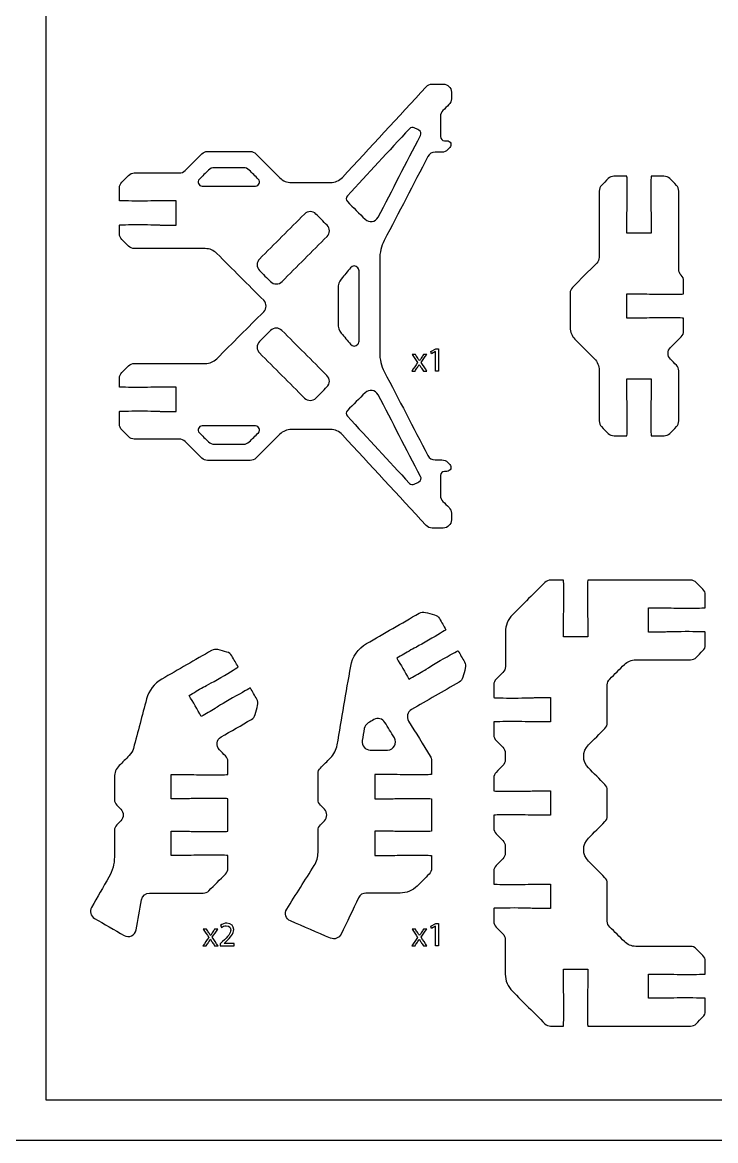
# Model space of a CAD drawing. Extents: x 0 to 395, y 205 to 450.
# Drawn here: x 122.6 to 208.2, y 205 to 342.9 of the extents above; entities that cross this region are included whole.
import ezdxf

# ---------------------------------------------------------------- set-up
doc = ezdxf.new("R2010")
doc.units = 0
doc.header["$MEASUREMENT"] = 0
doc.layers.add('DEFAULT', color=18, linetype='CONTINUOUS')

msp = doc.modelspace()

# ---------------------------------------------------------------- linework, layer by layer
at = {"layer": 'DEFAULT', "color": 18}
for points in [[(395, 205), (0, 205), (0, 450), (395, 450)], [(272.24, 210), (125.56, 210), (125.56, 445), (272.24, 445)], [(173.6, 302.3), (173.59, 302.3), (173.11, 302.05), (173.04, 302.33), (173.64, 302.65), (173.96, 302.65), (173.96, 299.9), (173.6, 299.9)], [(173.6, 231.43), (173.59, 231.43), (173.11, 231.17), (173.04, 231.45), (173.64, 231.77), (173.96, 231.77), (173.96, 229.02), (173.6, 229.02)]]:
    msp.add_lwpolyline(points, close=True, dxfattribs=at)
at = {"layer": 'DEFAULT', "color": 1}
for points, knots in [([(175.37, 288.39), (175.28, 288.48), (175.19, 288.57), (175.1, 288.66), (174.91, 288.85), (174.66, 288.95), (174.4, 288.95), (174.12, 288.95), (173.84, 288.95), (173.56, 288.95), (173.18, 288.95), (172.84, 289.16), (172.67, 289.49), (170.87, 292.94), (169.08, 296.4), (167.28, 299.85), (166.91, 300.56), (166.72, 301.36), (166.72, 302.16), (166.72, 306.01), (166.72, 309.85), (166.72, 313.7), (166.72, 314.5), (166.91, 315.29), (167.28, 316.01), (169.08, 319.46), (170.87, 322.91), (172.67, 326.37), (172.84, 326.7), (173.18, 326.9), (173.56, 326.9), (173.84, 326.9), (174.12, 326.9), (174.4, 326.9), (174.66, 326.9), (174.91, 327.01), (175.1, 327.2), (175.19, 327.29), (175.28, 327.38), (175.37, 327.47), (175.69, 327.78), (175.46, 328.32), (175.02, 328.32), (174.92, 328.32), (174.82, 328.32), (174.72, 328.32), (174.45, 328.32), (174.22, 328.54), (174.22, 328.82), (174.22, 329.65), (174.22, 330.49), (174.22, 331.32), (174.22, 331.59), (174.33, 331.84), (174.52, 332.03), (174.77, 332.28), (175.02, 332.53), (175.26, 332.77), (175.45, 332.96), (175.56, 333.22), (175.56, 333.48), (175.56, 333.76), (175.56, 334.03), (175.56, 334.31), (175.56, 334.86), (175.11, 335.3), (174.56, 335.3), (174.1, 335.3), (173.65, 335.3), (173.19, 335.3), (172.91, 335.3), (172.65, 335.19), (172.46, 334.98), (169.01, 331.25), (165.56, 327.52), (162.12, 323.79), (161.74, 323.38), (161.21, 323.15), (160.65, 323.15), (159.04, 323.15), (157.43, 323.15), (155.82, 323.15), (155.28, 323.15), (154.78, 323.36), (154.4, 323.74), (153.42, 324.72), (152.43, 325.71), (151.45, 326.69), (151.26, 326.88), (151.01, 326.99), (150.74, 326.99), (148.99, 326.99), (147.24, 326.99), (145.48, 326.99), (145.22, 326.99), (144.97, 326.88), (144.78, 326.69), (144.09, 326.01), (143.4, 325.32), (142.71, 324.63), (142.52, 324.44), (142.27, 324.34), (142, 324.34), (140.15, 324.34), (138.3, 324.34), (136.45, 324.34), (136.18, 324.34), (135.93, 324.23), (135.74, 324.04), (135.47, 323.76), (135.19, 323.48), (134.91, 323.2), (134.73, 323.02), (134.62, 322.77), (134.62, 322.51), (134.62, 321.98), (134.62, 321.45), (134.62, 320.92), (134.62, 320.9), (135.74, 320.87), (137.13, 320.87), (138.51, 320.87), (139.5, 320.92), (139.63, 320.92), (140.29, 320.92), (140.96, 320.92), (141.62, 320.92), (141.62, 319.92), (141.62, 318.92), (141.62, 317.92), (140.96, 317.92), (140.29, 317.92), (139.63, 317.92), (139.5, 317.92), (138.51, 317.97), (137.13, 317.97), (135.74, 317.97), (134.62, 317.95), (134.62, 317.92), (134.62, 317.56), (134.62, 317.2), (134.62, 316.84), (134.62, 316.57), (134.73, 316.32), (134.92, 316.13), (135.19, 315.85), (135.47, 315.58), (135.74, 315.31), (135.93, 315.11), (136.18, 315.01), (136.45, 315.01), (139.37, 315.01), (142.29, 315.01), (145.21, 315.01), (145.74, 315.01), (146.24, 314.8), (146.62, 314.42), (148.55, 312.49), (150.48, 310.56), (152.41, 308.63), (152.8, 308.24), (152.8, 307.61), (152.41, 307.22), (150.48, 305.29), (148.55, 303.36), (146.62, 301.43), (146.24, 301.05), (145.74, 300.84), (145.2, 300.84), (142.29, 300.84), (139.37, 300.85), (136.45, 300.85), (136.19, 300.85), (135.93, 300.74), (135.74, 300.56), (135.47, 300.28), (135.19, 300), (134.92, 299.73), (134.73, 299.54), (134.62, 299.29), (134.62, 299.02), (134.62, 298.66), (134.62, 298.3), (134.62, 297.94), (134.62, 297.91), (135.74, 297.89), (137.13, 297.89), (138.51, 297.89), (139.5, 297.94), (139.63, 297.94), (140.29, 297.94), (140.96, 297.94), (141.62, 297.94), (141.62, 296.94), (141.62, 295.94), (141.62, 294.94), (140.96, 294.94), (140.29, 294.94), (139.63, 294.94), (139.5, 294.94), (138.51, 294.99), (137.13, 294.99), (135.74, 294.99), (134.62, 294.96), (134.62, 294.94), (134.62, 294.41), (134.62, 293.88), (134.62, 293.35), (134.62, 293.09), (134.73, 292.84), (134.92, 292.65), (135.19, 292.37), (135.47, 292.09), (135.74, 291.82), (135.93, 291.63), (136.18, 291.52), (136.45, 291.52), (138.3, 291.52), (140.15, 291.52), (142, 291.52), (142.27, 291.52), (142.52, 291.42), (142.71, 291.23), (143.4, 290.54), (144.09, 289.86), (144.78, 289.17), (144.96, 288.98), (145.22, 288.88), (145.48, 288.88), (147.24, 288.88), (148.99, 288.88), (150.74, 288.88), (151.01, 288.88), (151.26, 288.98), (151.45, 289.17), (152.43, 290.15), (153.42, 291.14), (154.4, 292.12), (154.78, 292.49), (155.28, 292.71), (155.82, 292.71), (157.43, 292.71), (159.04, 292.71), (160.65, 292.71), (161.21, 292.71), (161.74, 292.47), (162.12, 292.06), (165.56, 288.33), (169.01, 284.6), (172.46, 280.87), (172.65, 280.67), (172.91, 280.55), (173.19, 280.55), (173.65, 280.55), (174.1, 280.55), (174.56, 280.55), (175.11, 280.55), (175.56, 281), (175.56, 281.55), (175.56, 281.83), (175.56, 282.1), (175.56, 282.38), (175.56, 282.64), (175.45, 282.89), (175.27, 283.08), (175.02, 283.33), (174.77, 283.58), (174.52, 283.83), (174.33, 284.02), (174.22, 284.27), (174.22, 284.54), (174.22, 285.37), (174.22, 286.2), (174.22, 287.04), (174.22, 287.31), (174.45, 287.54), (174.72, 287.54), (174.82, 287.54), (174.92, 287.54), (175.02, 287.54), (175.46, 287.54), (175.69, 288.08), (175.37, 288.39)], [0, 0, 0, 0, 1.07551, 1.07551, 1.07551, 2.07551, 2.07551, 2.07551, 4.45051, 4.45051, 4.45051, 5.45051, 5.45051, 5.45051, 38.544868, 38.544868, 38.544868, 39.544868, 39.544868, 39.544868, 72.254868, 72.254868, 72.254868, 73.254868, 73.254868, 73.254868, 106.349225, 106.349225, 106.349225, 107.349225, 107.349225, 107.349225, 109.724225, 109.724225, 109.724225, 110.724225, 110.724225, 110.724225, 111.799735, 111.799735, 111.799735, 112.799735, 112.799735, 112.799735, 113.630735, 113.630735, 113.630735, 114.630735, 114.630735, 114.630735, 121.719735, 121.719735, 121.719735, 122.719735, 122.719735, 122.719735, 125.717868, 125.717868, 125.717868, 126.717868, 126.717868, 126.717868, 129.053868, 129.053868, 129.053868, 130.053868, 130.053868, 130.053868, 133.923868, 133.923868, 133.923868, 134.923868, 134.923868, 134.923868, 178.119016, 178.119016, 178.119016, 179.119016, 179.119016, 179.119016, 192.819016, 192.819016, 192.819016, 193.819016, 193.819016, 193.819016, 205.663056, 205.663056, 205.663056, 206.663056, 206.663056, 206.663056, 221.563056, 221.563056, 221.563056, 222.563056, 222.563056, 222.563056, 230.844694, 230.844694, 230.844694, 231.844694, 231.844694, 231.844694, 247.574694, 247.574694, 247.574694, 248.574694, 248.574694, 248.574694, 251.924292, 251.924292, 251.924292, 252.924292, 252.924292, 252.924292, 257.424292, 257.424292, 257.424292, 258.424292, 258.424292, 258.424292, 259.424292, 259.424292, 259.424292, 265.084292, 265.084292, 265.084292, 273.584292, 273.584292, 273.584292, 279.244292, 279.244292, 279.244292, 280.244292, 280.244292, 280.244292, 281.244292, 281.244292, 281.244292, 284.324292, 284.324292, 284.324292, 285.324292, 285.324292, 285.324292, 288.626488, 288.626488, 288.626488, 289.626488, 289.626488, 289.626488, 314.45649, 314.45649, 314.45649, 315.45649, 315.45649, 315.45649, 338.677877, 338.677877, 338.677877, 339.677877, 339.677877, 339.677877, 362.892193, 362.892193, 362.892193, 363.892193, 363.892193, 363.892193, 388.702202, 388.702202, 388.702202, 389.702202, 389.702202, 389.702202, 393.015704, 393.015704, 393.015704, 394.015704, 394.015704, 394.015704, 397.095704, 397.095704, 397.095704, 398.095704, 398.095704, 398.095704, 399.095704, 399.095704, 399.095704, 404.755704, 404.755704, 404.755704, 413.255704, 413.255704, 413.255704, 418.915704, 418.915704, 418.915704, 419.915704, 419.915704, 419.915704, 420.915704, 420.915704, 420.915704, 425.415704, 425.415704, 425.415704, 426.415704, 426.415704, 426.415704, 429.739136, 429.739136, 429.739136, 430.739136, 430.739136, 430.739136, 446.479136, 446.479136, 446.479136, 447.479136, 447.479136, 447.479136, 455.766439, 455.766439, 455.766439, 456.766439, 456.766439, 456.766439, 471.676439, 471.676439, 471.676439, 472.676439, 472.676439, 472.676439, 484.51765, 484.51765, 484.51765, 485.51765, 485.51765, 485.51765, 499.21765, 499.21765, 499.21765, 500.21765, 500.21765, 500.21765, 543.412797, 543.412797, 543.412797, 544.412797, 544.412797, 544.412797, 548.272797, 548.272797, 548.272797, 549.272797, 549.272797, 549.272797, 551.612797, 551.612797, 551.612797, 552.612797, 552.612797, 552.612797, 555.615173, 555.615173, 555.615173, 556.615173, 556.615173, 556.615173, 563.704173, 563.704173, 563.704173, 564.704173, 564.704173, 564.704173, 565.535173, 565.535173, 565.535173, 566.535173, 566.535173, 566.535173, 566.535173]), ([(162.73, 321.5), (165.28, 324.27), (167.84, 327.04), (170.4, 329.8), (170.55, 329.97), (170.79, 330.01), (170.99, 329.91), (171.18, 329.81), (171.36, 329.72), (171.55, 329.62), (171.79, 329.49), (171.88, 329.19), (171.76, 328.95), (170.01, 325.59), (168.27, 322.23), (166.52, 318.87), (166.21, 318.27), (165.4, 318.15), (164.92, 318.62), (164.2, 319.35), (163.47, 320.08), (162.74, 320.81), (162.55, 321), (162.54, 321.31), (162.73, 321.5)], [1, 1, 1, 1, 33.035738, 33.035738, 33.035738, 34.035738, 34.035738, 34.035738, 35.802373, 35.802373, 35.802373, 36.802373, 36.802373, 36.802373, 69.001246, 69.001246, 69.001246, 70.001246, 70.001246, 70.001246, 78.776444, 78.776444, 78.776444, 79.776444, 79.776444, 79.776444, 79.776444]), ([(144.83, 322.71), (144.39, 322.71), (144.16, 323.25), (144.48, 323.57), (144.85, 323.94), (145.23, 324.32), (145.6, 324.69), (145.79, 324.88), (146.05, 324.99), (146.31, 324.99), (147.51, 324.99), (148.71, 324.99), (149.91, 324.99), (150.18, 324.99), (150.43, 324.88), (150.62, 324.69), (151, 324.32), (151.37, 323.94), (151.74, 323.57), (152.06, 323.25), (151.84, 322.71), (151.39, 322.71), (149.21, 322.71), (147.02, 322.71), (144.83, 322.71)], [18.59, 18.59, 18.59, 18.59, 19.59, 19.59, 19.59, 24.101341, 24.101341, 24.101341, 25.101341, 25.101341, 25.101341, 35.311341, 35.311341, 35.311341, 36.311341, 36.311341, 36.311341, 40.815617, 40.815617, 40.815617, 41.815617, 41.815617, 41.815617, 60.405617, 60.405617, 60.405617, 60.405617]), ([(203.92, 311.72), (204.11, 311.53), (204.21, 311.28), (204.21, 311.01), (204.21, 310.48), (204.21, 309.96), (204.21, 309.43), (204.21, 309.4), (203.09, 309.38), (201.71, 309.38), (200.33, 309.38), (199.34, 309.43), (199.21, 309.43), (198.54, 309.43), (197.88, 309.43), (197.21, 309.43), (197.21, 308.43), (197.21, 307.43), (197.21, 306.43), (197.88, 306.43), (198.54, 306.43), (199.21, 306.43), (199.34, 306.43), (200.33, 306.48), (201.71, 306.48), (203.09, 306.48), (204.21, 306.45), (204.21, 306.43), (204.21, 305.9), (204.21, 305.37), (204.21, 304.84), (204.21, 304.58), (204.11, 304.32), (203.92, 304.14), (203.47, 303.69), (203.03, 303.24), (202.58, 302.8), (202.19, 302.41), (202.19, 301.77), (202.58, 301.38), (202.83, 301.13), (203.08, 300.88), (203.33, 300.63), (203.52, 300.45), (203.62, 300.19), (203.62, 299.93), (203.62, 297.87), (203.62, 295.81), (203.62, 293.76), (203.62, 293.49), (203.52, 293.24), (203.33, 293.05), (203.05, 292.77), (202.78, 292.5), (202.5, 292.22), (202.32, 292.03), (202.06, 291.93), (201.8, 291.93), (201.27, 291.93), (200.74, 291.93), (200.21, 291.93), (200.18, 291.93), (200.16, 293.04), (200.16, 294.43), (200.16, 295.81), (200.21, 296.8), (200.21, 296.93), (200.21, 297.6), (200.21, 298.26), (200.21, 298.93), (199.21, 298.93), (198.21, 298.93), (197.21, 298.93), (197.21, 298.26), (197.21, 297.6), (197.21, 296.93), (197.21, 296.8), (197.26, 295.81), (197.26, 294.43), (197.26, 293.04), (197.24, 291.93), (197.21, 291.93), (196.68, 291.93), (196.15, 291.93), (195.63, 291.93), (195.36, 291.93), (195.11, 292.03), (194.92, 292.22), (194.64, 292.5), (194.37, 292.77), (194.09, 293.05), (193.9, 293.24), (193.8, 293.49), (193.8, 293.76), (193.8, 295.84), (193.8, 297.93), (193.8, 300.01), (193.8, 300.54), (193.59, 301.05), (193.21, 301.42), (192.41, 302.23), (191.6, 303.04), (190.79, 303.84), (190.42, 304.22), (190.21, 304.73), (190.21, 305.26), (190.21, 306.68), (190.21, 308.1), (190.21, 309.51), (190.21, 309.78), (190.31, 310.03), (190.5, 310.22), (191.5, 311.22), (192.5, 312.22), (193.5, 313.22), (193.69, 313.41), (193.79, 313.66), (193.79, 313.93), (193.79, 316.65), (193.8, 319.38), (193.8, 322.1), (193.8, 322.37), (193.9, 322.62), (194.09, 322.81), (194.36, 323.08), (194.64, 323.36), (194.92, 323.64), (195.1, 323.83), (195.36, 323.93), (195.62, 323.93), (196.15, 323.93), (196.68, 323.93), (197.21, 323.93), (197.24, 323.93), (197.26, 322.81), (197.26, 321.43), (197.26, 320.05), (197.21, 319.06), (197.21, 318.93), (197.21, 318.26), (197.21, 317.59), (197.21, 316.93), (198.21, 316.93), (199.21, 316.93), (200.21, 316.93), (200.21, 317.59), (200.21, 318.26), (200.21, 318.93), (200.21, 319.06), (200.16, 320.05), (200.16, 321.43), (200.16, 322.81), (200.18, 323.93), (200.21, 323.93), (200.74, 323.93), (201.26, 323.93), (201.79, 323.93), (202.06, 323.93), (202.31, 323.83), (202.5, 323.64), (202.78, 323.36), (203.05, 323.09), (203.33, 322.81), (203.52, 322.62), (203.62, 322.37), (203.62, 322.1), (203.62, 318.88), (203.62, 315.66), (203.62, 312.43), (203.62, 312.17), (203.73, 311.91), (203.92, 311.72)], [1, 1, 1, 1, 2, 2, 2, 6.489, 6.489, 6.489, 7.489, 7.489, 7.489, 8.489, 8.489, 8.489, 14.149, 14.149, 14.149, 22.649, 22.649, 22.649, 28.309, 28.309, 28.309, 29.309, 29.309, 29.309, 30.309, 30.309, 30.309, 34.805, 34.805, 34.805, 35.805, 35.805, 35.805, 41.172648, 41.172648, 41.172648, 42.172648, 42.172648, 42.172648, 45.179266, 45.179266, 45.179266, 46.179266, 46.179266, 46.179266, 63.672266, 63.672266, 63.672266, 64.672266, 64.672266, 64.672266, 67.987891, 67.987891, 67.987891, 68.987891, 68.987891, 68.987891, 73.481891, 73.481891, 73.481891, 74.481891, 74.481891, 74.481891, 75.481891, 75.481891, 75.481891, 81.151891, 81.151891, 81.151891, 89.651891, 89.651891, 89.651891, 95.321891, 95.321891, 95.321891, 96.321891, 96.321891, 96.321891, 97.321891, 97.321891, 97.321891, 101.817891, 101.817891, 101.817891, 102.817891, 102.817891, 102.817891, 106.139879, 106.139879, 106.139879, 107.139879, 107.139879, 107.139879, 124.869879, 124.869879, 124.869879, 125.869879, 125.869879, 125.869879, 135.566435, 135.566435, 135.566435, 136.566435, 136.566435, 136.566435, 148.635435, 148.635435, 148.635435, 149.635435, 149.635435, 149.635435, 161.654837, 161.654837, 161.654837, 162.654837, 162.654837, 162.654837, 185.829838, 185.829838, 185.829838, 186.829838, 186.829838, 186.829838, 190.146172, 190.146172, 190.146172, 191.146172, 191.146172, 191.146172, 195.640172, 195.640172, 195.640172, 196.640172, 196.640172, 196.640172, 197.640172, 197.640172, 197.640172, 203.310172, 203.310172, 203.310172, 211.810172, 211.810172, 211.810172, 217.480172, 217.480172, 217.480172, 218.480172, 218.480172, 218.480172, 219.480172, 219.480172, 219.480172, 223.976172, 223.976172, 223.976172, 224.976172, 224.976172, 224.976172, 228.299574, 228.299574, 228.299574, 229.299574, 229.299574, 229.299574, 256.704574, 256.704574, 256.704574, 257.704574, 257.704574, 257.704574, 257.704574]), ([(160.22, 316.5), (158.37, 314.65), (156.52, 312.8), (154.67, 310.95), (154.28, 310.55), (153.65, 310.55), (153.25, 310.94), (152.8, 311.4), (152.34, 311.85), (151.89, 312.31), (151.5, 312.7), (151.5, 313.33), (151.89, 313.72), (153.74, 315.57), (155.59, 317.42), (157.44, 319.27), (157.83, 319.67), (158.47, 319.67), (158.86, 319.27), (159.31, 318.82), (159.76, 318.36), (160.22, 317.91), (160.61, 317.52), (160.61, 316.89), (160.22, 316.5)], [1, 1, 1, 1, 23.252652, 23.252652, 23.252652, 24.252652, 24.252652, 24.252652, 29.732734, 29.732734, 29.732734, 30.732734, 30.732734, 30.732734, 52.992455, 52.992455, 52.992455, 53.992455, 53.992455, 53.992455, 59.458395, 59.458395, 59.458395, 60.458395, 60.458395, 60.458395, 60.458395]), ([(161.98, 304.59), (161.72, 304.9), (161.58, 305.32), (161.58, 305.76), (161.58, 307.2), (161.58, 308.65), (161.58, 310.1), (161.58, 310.54), (161.72, 310.96), (161.98, 311.26), (162.36, 311.72), (162.75, 312.19), (163.13, 312.65), (163.37, 312.95), (163.77, 312.95), (164.01, 312.65), (164.13, 312.51), (164.2, 312.31), (164.2, 312.11), (164.2, 309.33), (164.2, 306.54), (164.2, 303.75), (164.2, 303.55), (164.13, 303.35), (164.01, 303.21), (163.77, 302.91), (163.37, 302.91), (163.12, 303.21), (162.74, 303.67), (162.36, 304.13), (161.98, 304.59)], [5.085666, 5.085666, 5.085666, 5.085666, 6.085666, 6.085666, 6.085666, 18.405666, 18.405666, 18.405666, 19.405666, 19.405666, 19.405666, 24.505411, 24.505411, 24.505411, 25.505411, 25.505411, 25.505411, 26.505411, 26.505411, 26.505411, 50.205411, 50.205411, 50.205411, 51.205411, 51.205411, 51.205411, 52.205411, 52.205411, 52.205411, 57.291077, 57.291077, 57.291077, 57.291077]), ([(160.21, 297.95), (159.76, 297.49), (159.31, 297.04), (158.86, 296.58), (158.47, 296.19), (157.83, 296.19), (157.44, 296.58), (155.59, 298.43), (153.74, 300.29), (151.89, 302.14), (151.5, 302.52), (151.5, 303.16), (151.89, 303.55), (152.34, 304), (152.79, 304.46), (153.25, 304.91), (153.64, 305.3), (154.27, 305.3), (154.66, 304.91), (156.51, 303.06), (158.36, 301.21), (160.21, 299.36), (160.61, 298.97), (160.61, 298.33), (160.21, 297.95)], [1, 1, 1, 1, 6.451798, 6.451798, 6.451798, 7.451798, 7.451798, 7.451798, 29.711519, 29.711519, 29.711519, 30.711519, 30.711519, 30.711519, 36.163317, 36.163317, 36.163317, 37.163317, 37.163317, 37.163317, 59.423039, 59.423039, 59.423039, 60.423039, 60.423039, 60.423039, 60.423039]), ([(171.55, 286.24), (171.36, 286.14), (171.18, 286.05), (170.99, 285.95), (170.79, 285.85), (170.55, 285.89), (170.4, 286.06), (167.84, 288.82), (165.28, 291.59), (162.73, 294.35), (162.54, 294.55), (162.55, 294.86), (162.74, 295.05), (163.47, 295.78), (164.2, 296.5), (164.92, 297.23), (165.4, 297.71), (166.21, 297.59), (166.52, 296.99), (168.27, 293.63), (170.01, 290.27), (171.76, 286.91), (171.89, 286.67), (171.79, 286.37), (171.55, 286.24)], [0, 0, 0, 0, 1.771243, 1.771243, 1.771243, 2.771243, 2.771243, 2.771243, 34.799636, 34.799636, 34.799636, 35.799636, 35.799636, 35.799636, 44.560692, 44.560692, 44.560692, 45.560692, 45.560692, 45.560692, 77.755306, 77.755306, 77.755306, 78.755306, 78.755306, 78.755306, 78.755306]), ([(151.75, 292.29), (151.37, 291.92), (151, 291.54), (150.62, 291.17), (150.43, 290.98), (150.18, 290.88), (149.91, 290.88), (148.71, 290.88), (147.51, 290.88), (146.31, 290.88), (146.05, 290.88), (145.79, 290.98), (145.6, 291.17), (145.23, 291.54), (144.85, 291.92), (144.48, 292.29), (144.16, 292.61), (144.39, 293.15), (144.83, 293.15), (147.02, 293.15), (149.21, 293.15), (151.39, 293.15), (151.84, 293.15), (152.06, 292.61), (151.75, 292.29)], [0, 0, 0, 0, 4.511341, 4.511341, 4.511341, 5.511341, 5.511341, 5.511341, 15.721341, 15.721341, 15.721341, 16.721341, 16.721341, 16.721341, 21.232683, 21.232683, 21.232683, 22.232683, 22.232683, 22.232683, 40.822683, 40.822683, 40.822683, 41.822683, 41.822683, 41.822683, 41.822683]), ([(199.89, 270.72), (199.89, 269.72), (199.89, 268.72), (199.89, 267.72), (200.55, 267.72), (201.22, 267.72), (201.89, 267.72), (202.01, 267.72), (203.01, 267.77), (204.39, 267.77), (205.77, 267.77), (206.89, 267.74), (206.89, 267.72), (206.89, 267.19), (206.89, 266.66), (206.89, 266.13), (206.89, 265.87), (206.78, 265.61), (206.6, 265.43), (206.32, 265.15), (206.04, 264.87), (205.77, 264.6), (205.58, 264.41), (205.33, 264.3), (205.06, 264.3), (202.81, 264.3), (200.56, 264.3), (198.31, 264.3), (197.78, 264.3), (197.27, 264.09), (196.9, 263.72), (196.3, 263.12), (195.7, 262.52), (195.1, 261.92), (194.91, 261.73), (194.8, 261.48), (194.8, 261.21), (194.8, 259.66), (194.8, 258.1), (194.8, 256.54), (194.8, 256.28), (194.7, 256.02), (194.51, 255.83), (193.83, 255.15), (193.15, 254.48), (192.47, 253.8), (191.69, 253.01), (191.69, 251.75), (192.47, 250.97), (193.15, 250.29), (193.83, 249.6), (194.51, 248.92), (194.7, 248.74), (194.8, 248.48), (194.8, 248.22), (194.8, 247.16), (194.8, 246.1), (194.8, 245.05), (194.8, 244.78), (194.7, 244.53), (194.51, 244.34), (193.83, 243.66), (193.15, 242.98), (192.47, 242.3), (191.69, 241.52), (191.69, 240.25), (192.47, 239.47), (193.15, 238.79), (193.83, 238.11), (194.51, 237.43), (194.7, 237.24), (194.8, 236.99), (194.8, 236.72), (194.8, 235.17), (194.8, 233.61), (194.8, 232.05), (194.8, 231.79), (194.91, 231.53), (195.1, 231.34), (195.7, 230.75), (196.3, 230.15), (196.9, 229.55), (197.27, 229.17), (197.78, 228.96), (198.31, 228.96), (200.56, 228.96), (202.81, 228.96), (205.06, 228.96), (205.33, 228.96), (205.58, 228.85), (205.77, 228.67), (206.04, 228.39), (206.32, 228.11), (206.6, 227.84), (206.78, 227.65), (206.89, 227.4), (206.89, 227.13), (206.89, 226.6), (206.89, 226.07), (206.89, 225.55), (206.89, 225.52), (205.77, 225.5), (204.39, 225.5), (203.01, 225.5), (202.01, 225.55), (201.89, 225.55), (201.22, 225.55), (200.55, 225.55), (199.89, 225.55), (199.89, 224.55), (199.89, 223.55), (199.89, 222.55), (200.55, 222.55), (201.22, 222.55), (201.89, 222.55), (202.01, 222.55), (203.01, 222.6), (204.39, 222.6), (205.77, 222.6), (206.89, 222.57), (206.89, 222.55), (206.89, 222.02), (206.89, 221.49), (206.89, 220.96), (206.89, 220.7), (206.78, 220.44), (206.6, 220.25), (206.32, 219.98), (206.04, 219.7), (205.77, 219.42), (205.58, 219.24), (205.33, 219.13), (205.06, 219.13), (200.84, 219.13), (196.61, 219.13), (192.39, 219.13), (192.36, 219.13), (192.34, 220.25), (192.34, 221.63), (192.34, 223.02), (192.39, 224.01), (192.39, 224.13), (192.39, 224.8), (192.39, 225.47), (192.39, 226.13), (191.39, 226.13), (190.39, 226.13), (189.39, 226.13), (189.39, 225.47), (189.39, 224.8), (189.39, 224.13), (189.39, 224.01), (189.44, 223.02), (189.44, 221.63), (189.44, 220.25), (189.41, 219.13), (189.39, 219.13), (188.86, 219.13), (188.33, 219.13), (187.8, 219.13), (187.54, 219.13), (187.28, 219.24), (187.1, 219.42), (185.76, 220.76), (184.43, 222.09), (183.09, 223.42), (182.53, 223.99), (182.21, 224.75), (182.21, 225.55), (182.21, 226.97), (182.21, 228.39), (182.21, 229.81), (182.21, 230.07), (182.11, 230.33), (181.92, 230.52), (181.64, 230.79), (181.37, 231.07), (181.09, 231.34), (180.9, 231.53), (180.8, 231.79), (180.8, 232.05), (180.8, 232.58), (180.8, 233.11), (180.8, 233.64), (180.8, 233.67), (181.92, 233.69), (183.3, 233.69), (184.68, 233.69), (185.67, 233.64), (185.8, 233.64), (186.47, 233.64), (187.13, 233.64), (187.8, 233.64), (187.8, 234.64), (187.8, 235.64), (187.8, 236.64), (187.13, 236.64), (186.47, 236.64), (185.8, 236.64), (185.67, 236.64), (184.68, 236.59), (183.3, 236.59), (181.92, 236.59), (180.8, 236.61), (180.8, 236.64), (180.8, 237.16), (180.8, 237.69), (180.8, 238.22), (180.8, 238.49), (180.9, 238.74), (181.09, 238.93), (181.37, 239.2), (181.64, 239.48), (181.92, 239.75), (182.11, 239.94), (182.21, 240.2), (182.21, 240.46), (182.21, 240.74), (182.21, 241.02), (182.21, 241.31), (182.21, 241.57), (182.11, 241.83), (181.92, 242.01), (181.64, 242.29), (181.37, 242.57), (181.09, 242.84), (180.9, 243.03), (180.8, 243.28), (180.8, 243.55), (180.8, 244.08), (180.8, 244.61), (180.8, 245.13), (180.8, 245.16), (181.92, 245.18), (183.3, 245.18), (184.68, 245.18), (185.67, 245.13), (185.8, 245.13), (186.47, 245.13), (187.13, 245.13), (187.8, 245.13), (187.8, 246.13), (187.8, 247.13), (187.8, 248.13), (187.13, 248.13), (186.47, 248.13), (185.8, 248.13), (185.67, 248.13), (184.68, 248.08), (183.3, 248.08), (181.92, 248.08), (180.8, 248.11), (180.8, 248.13), (180.8, 248.66), (180.8, 249.19), (180.8, 249.72), (180.8, 249.98), (180.9, 250.24), (181.09, 250.42), (181.37, 250.7), (181.64, 250.98), (181.92, 251.25), (182.11, 251.44), (182.21, 251.69), (182.21, 251.96), (182.21, 252.24), (182.21, 252.52), (182.21, 252.8), (182.21, 253.07), (182.11, 253.32), (181.92, 253.51), (181.64, 253.79), (181.37, 254.06), (181.09, 254.33), (180.9, 254.52), (180.8, 254.78), (180.8, 255.04), (180.8, 255.57), (180.8, 256.1), (180.8, 256.63), (180.8, 256.66), (181.92, 256.68), (183.3, 256.68), (184.68, 256.68), (185.67, 256.63), (185.8, 256.63), (186.47, 256.63), (187.13, 256.63), (187.8, 256.63), (187.8, 257.63), (187.8, 258.63), (187.8, 259.63), (187.13, 259.63), (186.47, 259.63), (185.8, 259.63), (185.67, 259.63), (184.68, 259.58), (183.3, 259.58), (181.96, 259.58), (180.87, 259.6), (180.8, 259.63), (180.8, 260.16), (180.8, 260.68), (180.8, 261.21), (180.8, 261.48), (180.91, 261.73), (181.09, 261.92), (181.37, 262.2), (181.65, 262.47), (181.92, 262.75), (182.11, 262.94), (182.22, 263.19), (182.22, 263.46), (182.22, 264.88), (182.22, 266.3), (182.22, 267.72), (182.22, 268.51), (182.53, 269.28), (183.1, 269.84), (184.43, 271.17), (185.76, 272.51), (187.1, 273.84), (187.28, 274.03), (187.54, 274.13), (187.8, 274.13), (188.33, 274.13), (188.86, 274.13), (189.39, 274.13), (189.42, 274.13), (189.44, 273.01), (189.44, 271.63), (189.44, 270.25), (189.39, 269.26), (189.39, 269.13), (189.39, 268.46), (189.39, 267.8), (189.39, 267.13), (190.39, 267.13), (191.39, 267.13), (192.39, 267.13), (192.39, 267.8), (192.39, 268.46), (192.39, 269.13), (192.39, 269.26), (192.34, 270.25), (192.34, 271.63), (192.34, 273.01), (192.36, 274.13), (192.39, 274.13), (196.61, 274.13), (200.84, 274.13), (205.06, 274.13), (205.33, 274.13), (205.58, 274.03), (205.77, 273.84), (206.04, 273.56), (206.32, 273.29), (206.6, 273.01), (206.78, 272.82), (206.89, 272.57), (206.89, 272.3), (206.89, 271.78), (206.89, 271.25), (206.89, 270.72), (206.89, 270.69), (205.77, 270.67), (204.39, 270.67), (203.01, 270.67), (202.01, 270.72), (201.89, 270.72), (201.22, 270.72), (200.55, 270.72), (199.89, 270.72)], [5.67, 5.67, 5.67, 5.67, 14.17, 14.17, 14.17, 19.84, 19.84, 19.84, 20.84, 20.84, 20.84, 21.84, 21.84, 21.84, 26.336, 26.336, 26.336, 27.336, 27.336, 27.336, 30.659402, 30.659402, 30.659402, 31.659402, 31.659402, 31.659402, 50.797402, 50.797402, 50.797402, 51.797402, 51.797402, 51.797402, 59.009184, 59.009184, 59.009184, 60.009184, 60.009184, 60.009184, 73.250184, 73.250184, 73.250184, 74.250184, 74.250184, 74.250184, 82.429289, 82.429289, 82.429289, 83.429289, 83.429289, 83.429289, 91.616171, 91.616171, 91.616171, 92.616171, 92.616171, 92.616171, 101.597171, 101.597171, 101.597171, 102.597171, 102.597171, 102.597171, 110.776276, 110.776276, 110.776276, 111.776276, 111.776276, 111.776276, 119.963158, 119.963158, 119.963158, 120.963158, 120.963158, 120.963158, 134.205158, 134.205158, 134.205158, 135.205158, 135.205158, 135.205158, 142.41694, 142.41694, 142.41694, 143.41694, 143.41694, 143.41694, 162.55494, 162.55494, 162.55494, 163.55494, 163.55494, 163.55494, 166.878342, 166.878342, 166.878342, 167.878342, 167.878342, 167.878342, 172.374342, 172.374342, 172.374342, 173.374342, 173.374342, 173.374342, 174.374342, 174.374342, 174.374342, 180.044342, 180.044342, 180.044342, 188.544342, 188.544342, 188.544342, 194.214342, 194.214342, 194.214342, 195.214342, 195.214342, 195.214342, 196.214342, 196.214342, 196.214342, 200.710342, 200.710342, 200.710342, 201.710342, 201.710342, 201.710342, 205.033744, 205.033744, 205.033744, 206.033744, 206.033744, 206.033744, 241.959744, 241.959744, 241.959744, 242.959744, 242.959744, 242.959744, 243.959744, 243.959744, 243.959744, 249.629744, 249.629744, 249.629744, 258.129744, 258.129744, 258.129744, 263.799744, 263.799744, 263.799744, 264.799744, 264.799744, 264.799744, 265.799744, 265.799744, 265.799744, 270.295744, 270.295744, 270.295744, 271.295744, 271.295744, 271.295744, 287.337877, 287.337877, 287.337877, 288.337877, 288.337877, 288.337877, 300.419877, 300.419877, 300.419877, 301.419877, 301.419877, 301.419877, 304.743278, 304.743278, 304.743278, 305.743278, 305.743278, 305.743278, 310.239278, 310.239278, 310.239278, 311.239278, 311.239278, 311.239278, 312.239278, 312.239278, 312.239278, 317.909278, 317.909278, 317.909278, 326.409278, 326.409278, 326.409278, 332.079278, 332.079278, 332.079278, 333.079278, 333.079278, 333.079278, 334.079278, 334.079278, 334.079278, 338.573278, 338.573278, 338.573278, 339.573278, 339.573278, 339.573278, 342.883955, 342.883955, 342.883955, 343.883955, 343.883955, 343.883955, 346.273955, 346.273955, 346.273955, 347.273955, 347.273955, 347.273955, 350.597357, 350.597357, 350.597357, 351.597357, 351.597357, 351.597357, 356.093357, 356.093357, 356.093357, 357.093357, 357.093357, 357.093357, 358.093357, 358.093357, 358.093357, 363.763357, 363.763357, 363.763357, 372.263357, 372.263357, 372.263357, 377.933357, 377.933357, 377.933357, 378.933357, 378.933357, 378.933357, 379.933357, 379.933357, 379.933357, 384.419357, 384.419357, 384.419357, 385.419357, 385.419357, 385.419357, 388.742759, 388.742759, 388.742759, 389.742759, 389.742759, 389.742759, 392.132759, 392.132759, 392.132759, 393.132759, 393.132759, 393.132759, 396.443435, 396.443435, 396.443435, 397.443435, 397.443435, 397.443435, 401.937435, 401.937435, 401.937435, 402.937435, 402.937435, 402.937435, 403.937435, 403.937435, 403.937435, 409.607435, 409.607435, 409.607435, 418.107435, 418.107435, 418.107435, 423.777435, 423.777435, 423.777435, 424.777435, 424.777435, 424.777435, 425.777435, 425.777435, 425.777435, 430.273435, 430.273435, 430.273435, 431.273435, 431.273435, 431.273435, 434.596837, 434.596837, 434.596837, 435.596837, 435.596837, 435.596837, 447.679837, 447.679837, 447.679837, 448.679837, 448.679837, 448.679837, 464.715605, 464.715605, 464.715605, 465.715605, 465.715605, 465.715605, 470.211605, 470.211605, 470.211605, 471.211605, 471.211605, 471.211605, 472.211605, 472.211605, 472.211605, 477.881605, 477.881605, 477.881605, 486.381605, 486.381605, 486.381605, 492.051605, 492.051605, 492.051605, 493.051605, 493.051605, 493.051605, 494.051605, 494.051605, 494.051605, 529.977605, 529.977605, 529.977605, 530.977605, 530.977605, 530.977605, 534.301007, 534.301007, 534.301007, 535.301007, 535.301007, 535.301007, 539.797007, 539.797007, 539.797007, 540.797007, 540.797007, 540.797007, 541.797007, 541.797007, 541.797007, 547.467007, 547.467007, 547.467007, 547.467007]), ([(177.18, 264.04), (176.92, 264.49), (176.65, 264.95), (176.39, 265.41), (176.38, 265.43), (175.39, 264.89), (174.2, 264.2), (173, 263.51), (172.17, 262.97), (172.06, 262.91), (171.48, 262.58), (170.9, 262.24), (170.32, 261.91), (169.83, 262.78), (169.33, 263.64), (168.83, 264.51), (169.4, 264.84), (169.98, 265.17), (170.56, 265.51), (170.67, 265.57), (171.55, 266.02), (172.75, 266.72), (173.89, 267.37), (174.81, 267.93), (174.89, 268.01), (174.62, 268.46), (174.36, 268.92), (174.09, 269.38), (173.96, 269.61), (173.74, 269.78), (173.49, 269.85), (173.11, 269.95), (172.73, 270.05), (172.35, 270.15), (172.1, 270.22), (171.83, 270.18), (171.6, 270.05), (169.43, 268.8), (167.26, 267.54), (165.08, 266.29), (164.06, 265.7), (163.34, 264.68), (163.14, 263.5), (162.59, 260.27), (162.03, 257.04), (161.48, 253.8), (161.37, 253.19), (161.08, 252.63), (160.64, 252.19), (160.23, 251.78), (159.82, 251.37), (159.4, 250.95), (159.22, 250.77), (159.11, 250.51), (159.11, 250.25), (159.11, 249.19), (159.11, 248.13), (159.11, 247.07), (159.11, 246.81), (159.22, 246.55), (159.4, 246.37), (159.57, 246.2), (159.74, 246.03), (159.9, 245.87), (160.29, 245.48), (160.29, 244.84), (159.9, 244.45), (159.74, 244.29), (159.57, 244.12), (159.4, 243.95), (159.22, 243.77), (159.11, 243.51), (159.11, 243.25), (159.11, 242.34), (159.11, 241.44), (159.11, 240.53), (159.11, 239.96), (158.95, 239.41), (158.65, 238.93), (157.51, 237.13), (156.38, 235.34), (155.25, 233.55), (154.92, 233.03), (155.13, 232.34), (155.7, 232.09), (157.35, 231.38), (159.01, 230.68), (160.66, 229.97), (161.15, 229.76), (161.72, 229.97), (161.96, 230.45), (162.68, 231.95), (163.4, 233.46), (164.12, 234.96), (164.29, 235.31), (164.64, 235.53), (165.02, 235.53), (166.42, 235.53), (167.83, 235.53), (169.23, 235.53), (170.03, 235.53), (170.79, 235.84), (171.35, 236.4), (171.84, 236.89), (172.33, 237.38), (172.82, 237.87), (173.01, 238.06), (173.11, 238.31), (173.11, 238.58), (173.11, 239.1), (173.11, 239.63), (173.11, 240.16), (173.11, 240.19), (171.99, 240.21), (170.61, 240.21), (169.23, 240.21), (168.24, 240.16), (168.11, 240.16), (167.44, 240.16), (166.78, 240.16), (166.11, 240.16), (166.11, 241.16), (166.11, 242.16), (166.11, 243.16), (166.78, 243.16), (167.44, 243.16), (168.11, 243.16), (168.24, 243.16), (169.23, 243.11), (170.61, 243.11), (171.99, 243.11), (173.11, 243.13), (173.11, 243.16), (173.11, 244.49), (173.11, 245.83), (173.11, 247.16), (173.11, 247.19), (171.99, 247.21), (170.61, 247.21), (169.23, 247.21), (168.24, 247.16), (168.11, 247.16), (167.44, 247.16), (166.78, 247.16), (166.11, 247.16), (166.11, 248.16), (166.11, 249.16), (166.11, 250.16), (166.78, 250.16), (167.44, 250.16), (168.11, 250.16), (168.24, 250.16), (169.23, 250.11), (170.61, 250.11), (171.99, 250.11), (173.11, 250.13), (173.11, 250.16), (173.11, 250.73), (173.11, 251.3), (173.11, 251.88), (173.11, 252.06), (173.06, 252.24), (172.96, 252.4), (172.07, 253.85), (171.17, 255.3), (170.28, 256.75), (169.98, 257.23), (170.14, 257.86), (170.63, 258.15), (172.59, 259.28), (174.55, 260.41), (176.51, 261.54), (176.74, 261.67), (176.91, 261.89), (176.98, 262.15), (177.08, 262.52), (177.18, 262.9), (177.28, 263.28), (177.35, 263.53), (177.31, 263.81), (177.18, 264.04)], [0, 0, 0, 0, 4.492939, 4.492939, 4.492939, 5.492939, 5.492939, 5.492939, 6.492939, 6.492939, 6.492939, 12.160125, 12.160125, 12.160125, 20.659072, 20.659072, 20.659072, 26.331258, 26.331258, 26.331258, 27.331258, 27.331258, 27.331258, 28.331258, 28.331258, 28.331258, 32.82383, 32.82383, 32.82383, 33.82383, 33.82383, 33.82383, 37.148261, 37.148261, 37.148261, 38.148261, 38.148261, 38.148261, 59.458626, 59.458626, 59.458626, 60.458626, 60.458626, 60.458626, 88.356328, 88.356328, 88.356328, 89.356328, 89.356328, 89.356328, 94.318803, 94.318803, 94.318803, 95.318803, 95.318803, 95.318803, 104.310803, 104.310803, 104.310803, 105.310803, 105.310803, 105.310803, 107.311915, 107.311915, 107.311915, 108.311915, 108.311915, 108.311915, 110.313027, 110.313027, 110.313027, 111.313027, 111.313027, 111.313027, 119.017027, 119.017027, 119.017027, 120.017027, 120.017027, 120.017027, 138.055668, 138.055668, 138.055668, 139.055668, 139.055668, 139.055668, 154.361534, 154.361534, 154.361534, 155.361534, 155.361534, 155.361534, 169.531529, 169.531529, 169.531529, 170.531529, 170.531529, 170.531529, 182.469529, 182.469529, 182.469529, 183.469529, 183.469529, 183.469529, 189.346294, 189.346294, 189.346294, 190.346294, 190.346294, 190.346294, 194.841294, 194.841294, 194.841294, 195.841294, 195.841294, 195.841294, 196.841294, 196.841294, 196.841294, 202.511294, 202.511294, 202.511294, 211.011294, 211.011294, 211.011294, 216.681294, 216.681294, 216.681294, 217.681294, 217.681294, 217.681294, 218.681294, 218.681294, 218.681294, 230.021294, 230.021294, 230.021294, 231.021294, 231.021294, 231.021294, 232.021294, 232.021294, 232.021294, 237.691294, 237.691294, 237.691294, 246.191294, 246.191294, 246.191294, 251.861294, 251.861294, 251.861294, 252.861294, 252.861294, 252.861294, 253.861294, 253.861294, 253.861294, 258.727294, 258.727294, 258.727294, 259.727294, 259.727294, 259.727294, 274.228097, 274.228097, 274.228097, 275.228097, 275.228097, 275.228097, 294.481937, 294.481937, 294.481937, 295.481937, 295.481937, 295.481937, 298.798642, 298.798642, 298.798642, 299.798642, 299.798642, 299.798642, 299.798642]), ([(150.89, 256.94), (149.65, 256.22), (148.4, 255.5), (147.15, 254.78), (146.58, 254.45), (146.48, 253.67), (146.95, 253.21), (147.2, 252.96), (147.45, 252.7), (147.7, 252.45), (147.89, 252.26), (148, 252.01), (148, 251.75), (148, 251.22), (148, 250.69), (148, 250.16), (148, 250.13), (146.88, 250.11), (145.49, 250.11), (144.11, 250.11), (143.12, 250.16), (142.99, 250.16), (142.33, 250.16), (141.66, 250.16), (140.99, 250.16), (140.99, 249.16), (140.99, 248.16), (140.99, 247.16), (141.66, 247.16), (142.33, 247.16), (142.99, 247.16), (143.12, 247.16), (144.11, 247.21), (145.49, 247.21), (146.88, 247.21), (148, 247.19), (148, 247.16), (148, 245.83), (148, 244.49), (148, 243.16), (148, 243.13), (146.88, 243.11), (145.49, 243.11), (144.11, 243.11), (143.12, 243.16), (142.99, 243.16), (142.33, 243.16), (141.66, 243.16), (140.99, 243.16), (140.99, 242.16), (140.99, 241.16), (140.99, 240.16), (141.66, 240.16), (142.33, 240.16), (142.99, 240.16), (143.12, 240.16), (144.11, 240.21), (145.49, 240.21), (146.88, 240.21), (148, 240.19), (148, 240.16), (148, 239.63), (148, 239.1), (148, 238.58), (148, 238.31), (147.89, 238.06), (147.7, 237.87), (147.02, 237.19), (146.34, 236.5), (145.65, 235.82), (145.47, 235.63), (145.21, 235.53), (144.95, 235.53), (142.74, 235.53), (140.53, 235.53), (138.33, 235.53), (137.85, 235.53), (137.43, 235.18), (137.34, 234.7), (137.12, 233.47), (136.9, 232.23), (136.68, 230.99), (136.55, 230.31), (135.79, 229.95), (135.19, 230.3), (133.97, 231), (132.76, 231.71), (131.54, 232.41), (131.06, 232.68), (130.9, 233.3), (131.17, 233.77), (131.89, 235.02), (132.61, 236.26), (133.32, 237.5), (133.76, 238.26), (133.99, 239.12), (133.99, 240), (133.99, 241.08), (133.99, 242.16), (133.99, 243.25), (133.99, 243.51), (134.1, 243.77), (134.29, 243.95), (134.45, 244.12), (134.62, 244.29), (134.79, 244.45), (135.18, 244.84), (135.18, 245.48), (134.79, 245.87), (134.62, 246.03), (134.45, 246.2), (134.29, 246.37), (134.1, 246.55), (133.99, 246.81), (133.99, 247.07), (133.99, 247.99), (133.99, 248.91), (133.99, 249.83), (133.99, 250.36), (134.2, 250.87), (134.58, 251.25), (134.99, 251.66), (135.41, 252.07), (135.82, 252.49), (136.07, 252.73), (136.25, 253.04), (136.34, 253.38), (136.88, 255.41), (137.42, 257.44), (137.97, 259.47), (138.24, 260.5), (138.91, 261.37), (139.83, 261.9), (141.88, 263.09), (143.93, 264.27), (145.98, 265.45), (146.21, 265.59), (146.48, 265.62), (146.74, 265.55), (147.12, 265.45), (147.5, 265.35), (147.87, 265.25), (148.13, 265.18), (148.35, 265.01), (148.48, 264.78), (148.74, 264.32), (149.01, 263.87), (149.27, 263.41), (149.27, 263.38), (148.32, 262.8), (147.13, 262.11), (145.93, 261.42), (145.05, 260.97), (144.94, 260.91), (144.36, 260.58), (143.79, 260.24), (143.21, 259.91), (143.71, 259.04), (144.21, 258.18), (144.71, 257.31), (145.28, 257.65), (145.86, 257.98), (146.44, 258.31), (146.55, 258.38), (147.38, 258.92), (148.58, 259.61), (149.76, 260.28), (150.72, 260.81), (150.77, 260.81), (151.04, 260.35), (151.3, 259.9), (151.56, 259.44), (151.7, 259.21), (151.73, 258.94), (151.66, 258.68), (151.56, 258.3), (151.46, 257.93), (151.36, 257.55), (151.29, 257.29), (151.13, 257.07), (150.89, 256.94)], [0, 0, 0, 0, 12.243933, 12.243933, 12.243933, 13.243933, 13.243933, 13.243933, 16.278836, 16.278836, 16.278836, 17.278836, 17.278836, 17.278836, 21.774836, 21.774836, 21.774836, 22.774836, 22.774836, 22.774836, 23.774836, 23.774836, 23.774836, 29.444836, 29.444836, 29.444836, 37.944836, 37.944836, 37.944836, 43.614836, 43.614836, 43.614836, 44.614836, 44.614836, 44.614836, 45.614836, 45.614836, 45.614836, 56.954836, 56.954836, 56.954836, 57.954836, 57.954836, 57.954836, 58.954836, 58.954836, 58.954836, 64.624836, 64.624836, 64.624836, 73.124836, 73.124836, 73.124836, 78.794836, 78.794836, 78.794836, 79.794836, 79.794836, 79.794836, 80.794836, 80.794836, 80.794836, 85.290836, 85.290836, 85.290836, 86.290836, 86.290836, 86.290836, 94.507416, 94.507416, 94.507416, 95.507416, 95.507416, 95.507416, 114.263416, 114.263416, 114.263416, 115.263416, 115.263416, 115.263416, 125.961588, 125.961588, 125.961588, 126.961588, 126.961588, 126.961588, 138.916049, 138.916049, 138.916049, 139.916049, 139.916049, 139.916049, 152.104813, 152.104813, 152.104813, 153.104813, 153.104813, 153.104813, 162.312813, 162.312813, 162.312813, 163.312813, 163.312813, 163.312813, 165.315339, 165.315339, 165.315339, 166.315339, 166.315339, 166.315339, 168.317866, 168.317866, 168.317866, 169.317866, 169.317866, 169.317866, 177.135866, 177.135866, 177.135866, 178.135866, 178.135866, 178.135866, 183.106119, 183.106119, 183.106119, 184.106119, 184.106119, 184.106119, 201.978125, 201.978125, 201.978125, 202.978125, 202.978125, 202.978125, 223.108412, 223.108412, 223.108412, 224.108412, 224.108412, 224.108412, 227.433102, 227.433102, 227.433102, 228.433102, 228.433102, 228.433102, 232.925174, 232.925174, 232.925174, 233.925174, 233.925174, 233.925174, 234.925174, 234.925174, 234.925174, 240.59236, 240.59236, 240.59236, 249.091307, 249.091307, 249.091307, 254.758494, 254.758494, 254.758494, 255.758494, 255.758494, 255.758494, 256.758494, 256.758494, 256.758494, 261.25553, 261.25553, 261.25553, 262.25553, 262.25553, 262.25553, 265.578669, 265.578669, 265.578669, 266.578669, 266.578669, 266.578669, 266.578669]), ([(164.56, 254.33), (164.65, 254.82), (164.73, 255.32), (164.82, 255.81), (164.87, 256.11), (165.05, 256.36), (165.3, 256.51), (165.54, 256.65), (165.78, 256.78), (166.01, 256.92), (166.48, 257.19), (167.08, 257.04), (167.36, 256.58), (167.75, 255.95), (168.14, 255.32), (168.53, 254.68), (168.94, 254.02), (168.46, 253.16), (167.68, 253.16), (166.97, 253.16), (166.26, 253.16), (165.55, 253.16), (164.93, 253.16), (164.46, 253.72), (164.56, 254.33)], [1, 1, 1, 1, 5.269829, 5.269829, 5.269829, 6.269829, 6.269829, 6.269829, 8.586576, 8.586576, 8.586576, 9.586576, 9.586576, 9.586576, 15.896845, 15.896845, 15.896845, 16.896845, 16.896845, 16.896845, 22.939847, 22.939847, 22.939847, 23.939847, 23.939847, 23.939847, 23.939847])]:
    msp.add_open_spline(points, degree=3, knots=knots, dxfattribs=at)
at = {"layer": 'DEFAULT', "color": 18}
for points, knots in [([(171.12, 301.95), (171.22, 301.8), (171.31, 301.66), (171.41, 301.51), (171.49, 301.39), (171.55, 301.29), (171.62, 301.17), (171.62, 301.17), (171.63, 301.17), (171.63, 301.17), (171.7, 301.3), (171.77, 301.4), (171.84, 301.51), (171.93, 301.66), (172.03, 301.8), (172.12, 301.95), (172.26, 301.95), (172.39, 301.95), (172.52, 301.95), (172.29, 301.62), (172.06, 301.29), (171.83, 300.96), (172.07, 300.61), (172.31, 300.25), (172.55, 299.9), (172.4, 299.9), (172.26, 299.9), (172.12, 299.9), (172.02, 300.05), (171.92, 300.21), (171.82, 300.36), (171.74, 300.48), (171.67, 300.59), (171.59, 300.72), (171.53, 300.59), (171.45, 300.49), (171.38, 300.36), (171.28, 300.21), (171.18, 300.05), (171.08, 299.9), (170.95, 299.9), (170.81, 299.9), (170.67, 299.9), (170.91, 300.25), (171.16, 300.6), (171.4, 300.95), (171.17, 301.28), (170.94, 301.61), (170.71, 301.95), (170.84, 301.95), (170.98, 301.95), (171.12, 301.95)], [1.176, 1.176, 1.176, 1.176, 2.672308, 2.672308, 2.672308, 3.672308, 3.672308, 3.672308, 3.708308, 3.708308, 3.708308, 4.708308, 4.708308, 4.708308, 6.188538, 6.188538, 6.188538, 7.327538, 7.327538, 7.327538, 10.762024, 10.762024, 10.762024, 14.387699, 14.387699, 14.387699, 15.586699, 15.586699, 15.586699, 17.147714, 17.147714, 17.147714, 18.170714, 18.170714, 18.170714, 19.170714, 19.170714, 19.170714, 20.724672, 20.724672, 20.724672, 21.889672, 21.889672, 21.889672, 25.499872, 25.499872, 25.499872, 28.957569, 28.957569, 28.957569, 30.133569, 30.133569, 30.133569, 30.133569]), ([(147.03, 229.02), (147.03, 229.1), (147.03, 229.18), (147.03, 229.25), (147.12, 229.35), (147.22, 229.44), (147.32, 229.54), (148.02, 230.2), (148.34, 230.56), (148.34, 230.97), (148.34, 231.25), (148.21, 231.51), (147.8, 231.51), (147.55, 231.51), (147.34, 231.38), (147.21, 231.28), (147.17, 231.37), (147.13, 231.45), (147.09, 231.54), (147.28, 231.7), (147.55, 231.82), (147.87, 231.82), (148.46, 231.82), (148.71, 231.41), (148.71, 231.02), (148.71, 230.51), (148.35, 230.1), (147.77, 229.54), (147.69, 229.48), (147.62, 229.41), (147.55, 229.33), (147.96, 229.33), (148.37, 229.33), (148.78, 229.33), (148.78, 229.23), (148.78, 229.13), (148.78, 229.02), (148.2, 229.02), (147.61, 229.02), (147.03, 229.02)], [4.977, 4.977, 4.977, 4.977, 5.624, 5.624, 5.624, 6.777406, 6.777406, 6.777406, 7.777406, 7.777406, 7.777406, 8.777406, 8.777406, 8.777406, 9.777406, 9.777406, 9.777406, 10.592847, 10.592847, 10.592847, 11.592847, 11.592847, 11.592847, 12.592847, 12.592847, 12.592847, 13.592847, 13.592847, 13.592847, 14.465733, 14.465733, 14.465733, 17.967733, 17.967733, 17.967733, 18.843733, 18.843733, 18.843733, 23.820733, 23.820733, 23.820733, 23.820733]), ([(145.36, 231.07), (145.45, 230.92), (145.55, 230.78), (145.65, 230.63), (145.73, 230.52), (145.79, 230.41), (145.86, 230.3), (145.86, 230.3), (145.86, 230.3), (145.87, 230.3), (145.94, 230.42), (146, 230.53), (146.07, 230.64), (146.17, 230.78), (146.26, 230.93), (146.36, 231.07), (146.49, 231.07), (146.63, 231.07), (146.76, 231.07), (146.53, 230.74), (146.3, 230.41), (146.06, 230.08), (146.3, 229.73), (146.54, 229.38), (146.78, 229.02), (146.64, 229.02), (146.5, 229.02), (146.36, 229.02), (146.26, 229.18), (146.16, 229.33), (146.06, 229.48), (145.98, 229.6), (145.91, 229.72), (145.83, 229.84), (145.76, 229.72), (145.69, 229.61), (145.62, 229.48), (145.52, 229.33), (145.42, 229.18), (145.32, 229.02), (145.18, 229.02), (145.05, 229.02), (144.91, 229.02), (145.15, 229.37), (145.39, 229.72), (145.64, 230.07), (145.41, 230.4), (145.17, 230.74), (144.94, 231.07), (145.08, 231.07), (145.22, 231.07), (145.36, 231.07)], [0, 0, 0, 0, 1.496308, 1.496308, 1.496308, 2.496308, 2.496308, 2.496308, 2.532308, 2.532308, 2.532308, 3.532308, 3.532308, 3.532308, 5.012538, 5.012538, 5.012538, 6.150538, 6.150538, 6.150538, 9.584447, 9.584447, 9.584447, 13.210123, 13.210123, 13.210123, 14.409123, 14.409123, 14.409123, 15.970138, 15.970138, 15.970138, 16.993138, 16.993138, 16.993138, 17.993138, 17.993138, 17.993138, 19.546556, 19.546556, 19.546556, 20.711556, 20.711556, 20.711556, 24.321756, 24.321756, 24.321756, 27.779454, 27.779454, 27.779454, 28.955454, 28.955454, 28.955454, 28.955454]), ([(171.12, 231.07), (171.22, 230.92), (171.31, 230.78), (171.41, 230.63), (171.49, 230.52), (171.55, 230.41), (171.62, 230.3), (171.62, 230.3), (171.63, 230.3), (171.63, 230.3), (171.7, 230.42), (171.77, 230.53), (171.84, 230.64), (171.93, 230.78), (172.03, 230.93), (172.12, 231.07), (172.26, 231.07), (172.39, 231.07), (172.52, 231.07), (172.29, 230.74), (172.06, 230.41), (171.83, 230.08), (172.07, 229.73), (172.31, 229.38), (172.55, 229.02), (172.4, 229.02), (172.26, 229.02), (172.12, 229.02), (172.02, 229.18), (171.92, 229.33), (171.82, 229.48), (171.74, 229.6), (171.67, 229.72), (171.59, 229.84), (171.53, 229.72), (171.45, 229.61), (171.38, 229.48), (171.28, 229.33), (171.18, 229.18), (171.08, 229.02), (170.95, 229.02), (170.81, 229.02), (170.67, 229.02), (170.91, 229.37), (171.16, 229.72), (171.4, 230.07), (171.17, 230.4), (170.94, 230.74), (170.71, 231.07), (170.84, 231.07), (170.98, 231.07), (171.12, 231.07)], [0, 0, 0, 0, 1.496308, 1.496308, 1.496308, 2.496308, 2.496308, 2.496308, 2.532308, 2.532308, 2.532308, 3.532308, 3.532308, 3.532308, 5.012538, 5.012538, 5.012538, 6.151538, 6.151538, 6.151538, 9.586024, 9.586024, 9.586024, 13.211699, 13.211699, 13.211699, 14.410699, 14.410699, 14.410699, 15.971714, 15.971714, 15.971714, 16.994714, 16.994714, 16.994714, 17.994714, 17.994714, 17.994714, 19.548672, 19.548672, 19.548672, 20.713672, 20.713672, 20.713672, 24.323872, 24.323872, 24.323872, 27.781569, 27.781569, 27.781569, 28.957569, 28.957569, 28.957569, 28.957569])]:
    msp.add_open_spline(points, degree=3, knots=knots, dxfattribs=at)

doc.saveas('drawing.dxf')
